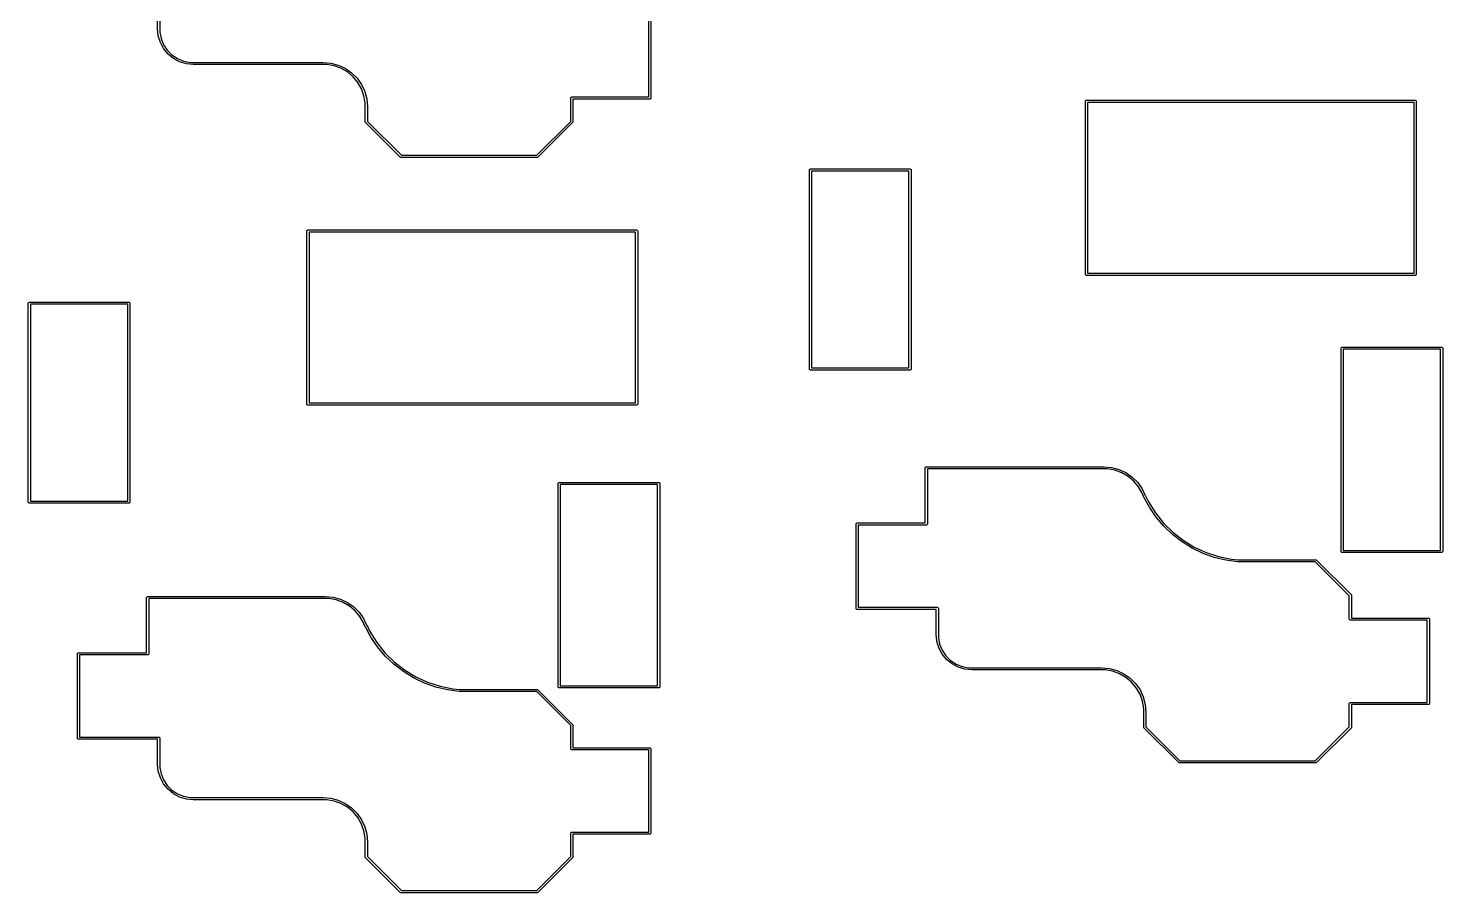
# Model space of a CAD drawing. Extents: x 52 to 190, y -126 to -40.
# Drawn here: x 98.3 to 131, y -92.29 to -72.3 of the extents above; entities that cross this region are included whole.
import ezdxf

# ---------------------------------------------------------------- set-up
doc = ezdxf.new("R2010")
doc.units = 0
doc.layers.add('BLACK', color=7, linetype='CONTINUOUS')

msp = doc.modelspace()

# ---------------------------------------------------------------- linework, layer by layer
at = {"layer": 'BLACK', "linetype": 'CONTINUOUS'}
for p, q in [((101.289428, -72.313326), (101.289428, -71.738326)), ((101.339428, -71.713326), (101.339428, -72.313326)), ((112.643428, -73.888326), (112.643428, -71.988326)), ((112.693428, -71.963326), (112.693428, -73.913326)), ((101.305232, -72.474281), (101.289374, -72.313327)), ((101.289374, -72.313327), (101.289428, -72.313327)), ((101.289428, -72.313327), (101.289428, -72.313326)), ((101.352186, -72.629049), (101.305232, -72.474281)), ((101.339428, -72.313326), (101.339374, -72.313597)), ((101.339374, -72.313597), (101.339377, -72.389659)), ((101.339377, -72.389659), (101.369165, -72.539391)), ((101.369165, -72.539391), (101.427593, -72.680435)), ((101.428431, -72.771683), (101.352186, -72.629049)), ((101.427593, -72.680435), (101.512415, -72.80737)), ((101.531038, -72.896701), (101.428431, -72.771683)), ((101.512415, -72.80737), (101.62037, -72.915319)), ((101.656063, -72.9993), (101.531038, -72.896701)), ((101.62037, -72.915319), (101.747311, -73.000132)), ((101.798702, -73.075535), (101.656063, -72.9993)), ((101.747311, -73.000132), (101.888359, -73.05855)), ((101.953473, -73.122479), (101.798702, -73.075535)), ((101.888359, -73.05855), (102.038094, -73.088329)), ((102.114427, -73.138325), (101.953473, -73.122479)), ((102.038094, -73.088329), (102.114427, -73.088326)), ((102.114427, -73.088326), (102.114428, -73.088326)), ((102.114428, -73.138326), (102.114427, -73.138325)), ((102.114428, -73.088326), (105.114428, -73.088326)), ((102.114429, -73.138326), (102.114428, -73.138326)), ((105.114427, -73.138326), (102.114429, -73.138326)), ((105.199726, -73.138329), (105.114427, -73.138326)), ((105.114428, -73.088326), (105.114429, -73.088326)), ((105.114429, -73.088326), (105.292413, -73.103903)), ((105.367732, -73.167957), (105.199726, -73.138329)), ((105.292413, -73.103903), (105.464988, -73.150149)), ((105.52804, -73.22631), (105.367732, -73.167957)), ((105.464988, -73.150149), (105.626911, -73.22566)), ((105.67578, -73.311613), (105.52804, -73.22631)), ((105.626911, -73.22566), (105.773262, -73.328142)), ((105.806463, -73.421275), (105.67578, -73.311613)), ((105.773262, -73.328142), (105.899593, -73.454481)), ((105.916117, -73.551963), (105.806463, -73.421275)), ((105.899593, -73.454481), (106.002067, -73.600837)), ((106.001413, -73.699708), (105.916117, -73.551963)), ((106.059756, -73.860019), (106.001413, -73.699708)), ((106.002067, -73.600837), (106.07757, -73.762764)), ((106.089376, -74.028026), (106.059756, -73.860019)), ((106.07757, -73.762764), (106.123807, -73.935342)), ((110.841331, -73.903759), (110.854861, -73.890229)), ((110.854861, -73.890229), (110.864428, -73.888326)), ((110.864428, -73.888326), (112.643428, -73.888326)), ((106.089374, -74.113325), (106.089376, -74.028026)), ((106.089428, -74.113325), (106.089374, -74.113325)), ((106.089428, -74.113326), (106.089428, -74.113325)), ((106.089428, -74.463326), (106.089428, -74.113326)), ((106.123807, -73.935342), (106.139331, -74.11284)), ((106.139331, -74.11284), (106.139428, -74.113326)), ((106.139428, -74.113326), (106.139428, -74.45297)), ((110.839428, -73.913326), (110.841331, -73.903759)), ((110.839428, -74.45297), (110.839428, -73.913326)), ((112.668428, -73.938326), (110.889428, -73.938326)), ((110.889428, -73.938326), (110.889428, -74.463326)), ((112.677995, -73.936423), (112.668428, -73.938326)), ((112.691525, -73.922893), (112.677995, -73.936423)), ((112.693428, -73.913326), (112.691525, -73.922893)), ((122.739428, -73.988327), (122.741331, -73.97876)), ((122.739428, -77.988327), (122.739428, -73.988327)), ((122.741331, -73.97876), (122.754861, -73.96523)), ((122.754861, -73.96523), (122.764428, -73.963327)), ((122.764428, -73.963327), (130.364428, -73.963327)), ((122.789428, -74.013327), (122.789428, -77.963327)), ((130.339428, -74.013327), (122.789428, -74.013327)), ((130.339428, -77.963327), (130.339428, -74.013327)), ((130.364428, -73.963327), (130.373995, -73.96523)), ((130.373995, -73.96523), (130.387525, -73.97876)), ((130.387525, -73.97876), (130.389428, -73.988327)), ((130.389428, -73.988327), (130.389428, -77.988327)), ((106.091331, -74.472893), (106.089428, -74.463326)), ((106.09675, -74.481004), (106.091331, -74.472893)), ((106.89675, -75.281004), (106.09675, -74.481004)), ((106.139428, -74.45297), (106.924784, -75.238326)), ((110.054072, -75.238326), (110.839428, -74.45297)), ((110.882106, -74.481004), (110.082106, -75.281004)), ((110.887525, -74.472893), (110.882106, -74.481004)), ((110.889428, -74.463326), (110.887525, -74.472893)), ((106.904861, -75.286423), (106.89675, -75.281004)), ((106.914428, -75.288326), (106.904861, -75.286423)), ((110.064428, -75.288326), (106.914428, -75.288326)), ((106.924784, -75.238326), (110.054072, -75.238326)), ((110.073995, -75.286423), (110.064428, -75.288326)), ((110.082106, -75.281004), (110.073995, -75.286423)), ((116.359428, -75.578326), (116.361331, -75.568759)), ((116.359428, -80.178326), (116.359428, -75.578326)), ((116.361331, -75.568759), (116.374861, -75.555229)), ((116.374861, -75.555229), (116.384428, -75.553326)), ((116.384428, -75.553326), (118.684428, -75.553326)), ((116.409428, -75.603326), (116.409428, -80.153326)), ((118.659428, -75.603326), (116.409428, -75.603326)), ((118.659428, -80.153326), (118.659428, -75.603326)), ((118.684428, -75.553326), (118.693995, -75.555229)), ((118.693995, -75.555229), (118.707525, -75.568759)), ((118.707525, -75.568759), (118.709428, -75.578326)), ((118.709428, -75.578326), (118.709428, -80.178326)), ((104.739428, -76.988327), (104.741331, -76.97876)), ((104.739428, -80.988327), (104.739428, -76.988327)), ((104.741331, -76.97876), (104.754861, -76.96523)), ((104.754861, -76.96523), (104.764428, -76.963327)), ((104.764428, -76.963327), (112.364428, -76.963327)), ((104.789428, -77.013327), (104.789428, -80.963327)), ((112.339428, -77.013327), (104.789428, -77.013327)), ((112.339428, -80.963327), (112.339428, -77.013327)), ((112.364428, -76.963327), (112.373995, -76.96523)), ((112.373995, -76.96523), (112.387525, -76.97876)), ((112.387525, -76.97876), (112.389428, -76.988327)), ((112.389428, -76.988327), (112.389428, -80.988327)), ((122.741331, -77.997894), (122.739428, -77.988327)), ((122.754861, -78.011424), (122.741331, -77.997894)), ((122.764428, -78.013327), (122.754861, -78.011424)), ((130.364428, -78.013327), (122.764428, -78.013327)), ((122.789428, -77.963327), (130.339428, -77.963327)), ((130.373995, -78.011424), (130.364428, -78.013327)), ((130.387525, -77.997894), (130.373995, -78.011424)), ((130.389428, -77.988327), (130.387525, -77.997894)), ((98.299428, -78.658326), (98.301331, -78.648759)), ((98.299428, -83.258326), (98.299428, -78.658326)), ((98.301331, -78.648759), (98.314861, -78.635229)), ((98.314861, -78.635229), (98.324428, -78.633326)), ((98.324428, -78.633326), (100.624428, -78.633326)), ((98.349428, -78.683326), (98.349428, -83.233326)), ((100.599428, -78.683326), (98.349428, -78.683326)), ((100.599428, -83.233326), (100.599428, -78.683326)), ((100.624428, -78.633326), (100.633995, -78.635229)), ((100.633995, -78.635229), (100.647525, -78.648759)), ((100.647525, -78.648759), (100.649428, -78.658326)), ((100.649428, -78.658326), (100.649428, -83.258326)), ((128.649428, -79.698326), (128.651331, -79.688759)), ((128.649428, -84.398326), (128.649428, -79.698326)), ((128.651331, -79.688759), (128.664861, -79.675229)), ((128.664861, -79.675229), (128.674428, -79.673326)), ((128.674428, -79.673326), (130.974428, -79.673326)), ((128.699428, -79.723326), (128.699428, -84.373326)), ((130.949428, -79.723326), (128.699428, -79.723326)), ((130.949428, -84.373326), (130.949428, -79.723326)), ((130.974428, -79.673326), (130.983995, -79.675229)), ((130.983995, -79.675229), (130.997525, -79.688759)), ((130.997525, -79.688759), (130.999428, -79.698326)), ((130.999428, -79.698326), (130.999428, -84.398326)), ((116.361331, -80.187893), (116.359428, -80.178326)), ((116.374861, -80.201423), (116.361331, -80.187893)), ((116.384428, -80.203326), (116.374861, -80.201423)), ((118.684428, -80.203326), (116.384428, -80.203326)), ((116.409428, -80.153326), (118.659428, -80.153326)), ((118.693995, -80.201423), (118.684428, -80.203326)), ((118.707525, -80.187893), (118.693995, -80.201423)), ((118.709428, -80.178326), (118.707525, -80.187893)), ((104.741331, -80.997894), (104.739428, -80.988327)), ((104.754861, -81.011424), (104.741331, -80.997894)), ((104.764428, -81.013327), (104.754861, -81.011424)), ((112.364428, -81.013327), (104.764428, -81.013327)), ((104.789428, -80.963327), (112.339428, -80.963327)), ((112.373995, -81.011424), (112.364428, -81.013327)), ((112.387525, -80.997894), (112.373995, -81.011424)), ((112.389428, -80.988327), (112.387525, -80.997894)), ((119.035428, -82.463326), (119.037331, -82.453759)), ((119.035428, -83.163326), (119.035428, -82.463326)), ((119.037331, -82.453759), (119.050861, -82.440229)), ((119.050861, -82.440229), (119.060428, -82.438326)), ((119.060428, -82.438326), (123.164428, -82.438326)), ((119.085428, -82.488326), (119.085428, -83.163326)), ((123.164427, -82.488326), (119.085428, -82.488326)), ((123.249727, -82.488329), (123.164427, -82.488326)), ((123.164428, -82.438326), (123.164429, -82.438326)), ((123.164429, -82.438326), (123.342414, -82.453903)), ((123.417733, -82.517958), (123.249727, -82.488329)), ((123.342414, -82.453903), (123.51499, -82.50015)), ((123.578042, -82.576311), (123.417733, -82.517958)), ((123.51499, -82.50015), (123.676914, -82.575662)), ((123.725783, -82.661615), (123.578042, -82.576311)), ((123.676914, -82.575662), (123.823265, -82.678145)), ((123.856466, -82.771278), (123.725783, -82.661615)), ((123.823265, -82.678145), (123.949597, -82.804485)), ((110.549428, -82.828326), (110.551331, -82.818759)), ((110.549428, -87.528326), (110.549428, -82.828326)), ((110.551331, -82.818759), (110.564861, -82.805229)), ((110.564861, -82.805229), (110.574428, -82.803326)), ((110.574428, -82.803326), (112.874428, -82.803326)), ((110.599428, -82.853326), (110.599428, -87.503326)), ((112.849428, -82.853326), (110.599428, -82.853326)), ((112.849428, -87.503326), (112.849428, -82.853326)), ((112.874428, -82.803326), (112.883995, -82.805229)), ((112.883995, -82.805229), (112.897525, -82.818759)), ((112.897525, -82.818759), (112.899428, -82.828326)), ((112.899428, -82.828326), (112.899428, -87.528326)), ((123.966121, -82.901968), (123.856466, -82.771278)), ((123.949597, -82.804485), (124.052071, -82.950843)), ((124.051416, -83.049714), (123.966121, -82.901968)), ((124.080587, -83.129871), (124.051416, -83.049714)), ((124.052071, -82.950843), (124.121621, -83.100007)), ((98.301331, -83.267893), (98.299428, -83.258326)), ((98.314861, -83.281423), (98.301331, -83.267893)), ((98.324428, -83.283326), (98.314861, -83.281423)), ((100.624428, -83.283326), (98.324428, -83.283326)), ((98.349428, -83.233326), (100.599428, -83.233326)), ((100.633995, -83.281423), (100.624428, -83.283326)), ((100.647525, -83.267893), (100.633995, -83.281423)), ((100.649428, -83.258326), (100.647525, -83.267893)), ((119.035428, -83.738326), (119.035428, -83.163326)), ((119.085428, -83.163326), (119.085428, -83.763326)), ((124.080628, -83.129856), (124.080587, -83.129871)), ((124.09014, -83.142031), (124.080628, -83.129856)), ((124.092188, -83.142618), (124.09014, -83.142031)), ((124.217955, -83.375688), (124.092188, -83.142618)), ((124.121621, -83.100007), (124.131575, -83.11055)), ((124.131575, -83.11055), (124.131612, -83.110533)), ((124.131612, -83.110533), (124.196353, -83.247178)), ((124.196353, -83.247178), (124.356662, -83.503604)), ((124.374198, -83.604374), (124.217955, -83.375688)), ((124.356662, -83.503604), (124.545611, -83.739722)), ((124.553454, -83.815507), (124.374198, -83.604374)), ((117.435428, -83.763326), (117.437331, -83.753759)), ((117.435428, -85.713326), (117.435428, -83.763326)), ((117.437331, -83.753759), (117.450861, -83.740229)), ((117.450861, -83.740229), (117.460428, -83.738326)), ((117.460428, -83.738326), (119.035428, -83.738326)), ((119.060428, -83.788326), (117.485428, -83.788326)), ((117.485428, -83.788326), (117.485428, -85.688326)), ((119.069995, -83.786423), (119.060428, -83.788326)), ((119.083525, -83.772893), (119.069995, -83.786423)), ((119.085428, -83.763326), (119.083525, -83.772893)), ((124.545611, -83.739722), (124.760654, -83.952349)), ((124.753763, -84.006781), (124.553454, -83.815507)), ((124.97294, -84.176107), (124.753763, -84.006781)), ((124.760654, -83.952349), (124.998891, -84.138619)), ((125.20859, -84.321635), (124.97294, -84.176107)), ((124.998891, -84.138619), (125.257111, -84.296022)), ((125.45814, -84.441778), (125.20859, -84.321635)), ((125.257111, -84.296022), (125.531834, -84.422437)), ((125.718866, -84.535223), (125.45814, -84.441778)), ((125.531834, -84.422437), (125.819358, -84.516158)), ((125.987919, -84.600949), (125.718866, -84.535223)), ((125.819358, -84.516158), (126.115806, -84.575923)), ((126.262362, -84.638239), (125.987919, -84.600949)), ((126.115806, -84.575923), (126.265482, -84.588326)), ((126.263107, -84.638063), (126.262362, -84.638239)), ((126.264428, -84.638326), (126.263107, -84.638063)), ((128.054072, -84.638326), (126.264428, -84.638326)), ((126.265482, -84.588326), (128.064428, -84.588326)), ((128.839428, -85.423682), (128.054072, -84.638326)), ((128.064428, -84.588326), (128.073995, -84.590229)), ((128.073995, -84.590229), (128.082106, -84.595648)), ((128.082106, -84.595648), (128.882106, -85.395648)), ((128.651331, -84.407893), (128.649428, -84.398326)), ((128.664861, -84.421423), (128.651331, -84.407893)), ((128.674428, -84.423326), (128.664861, -84.421423)), ((130.974428, -84.423326), (128.674428, -84.423326)), ((128.699428, -84.373326), (130.949428, -84.373326)), ((130.983995, -84.421423), (130.974428, -84.423326)), ((130.997525, -84.407893), (130.983995, -84.421423)), ((130.999428, -84.398326), (130.997525, -84.407893)), ((101.035428, -85.463326), (101.037331, -85.453759)), ((101.035428, -86.163326), (101.035428, -85.463326)), ((101.037331, -85.453759), (101.050861, -85.440229)), ((101.050861, -85.440229), (101.060428, -85.438326)), ((101.060428, -85.438326), (105.164428, -85.438326)), ((101.085428, -85.488326), (101.085428, -86.163326)), ((105.164427, -85.488326), (101.085428, -85.488326)), ((105.249727, -85.488329), (105.164427, -85.488326)), ((105.164428, -85.438326), (105.164429, -85.438326)), ((105.164429, -85.438326), (105.342414, -85.453903)), ((105.417733, -85.517958), (105.249727, -85.488329)), ((105.342414, -85.453903), (105.51499, -85.50015)), ((105.578042, -85.576311), (105.417733, -85.517958)), ((105.51499, -85.50015), (105.676914, -85.575662)), ((105.725783, -85.661615), (105.578042, -85.576311)), ((105.676914, -85.575662), (105.823265, -85.678145)), ((105.856466, -85.771278), (105.725783, -85.661615)), ((128.839428, -85.963326), (128.839428, -85.423682)), ((128.882106, -85.395648), (128.887525, -85.403759)), ((128.887525, -85.403759), (128.889428, -85.413326)), ((128.889428, -85.413326), (128.889428, -85.938326)), ((105.823265, -85.678145), (105.949597, -85.804485)), ((105.966121, -85.901968), (105.856466, -85.771278)), ((105.949597, -85.804485), (106.052071, -85.950843)), ((106.051416, -86.049714), (105.966121, -85.901968)), ((106.052071, -85.950843), (106.121621, -86.100007)), ((117.437331, -85.722893), (117.435428, -85.713326)), ((117.450861, -85.736423), (117.437331, -85.722893)), ((117.460428, -85.738326), (117.450861, -85.736423)), ((119.289428, -85.738326), (117.460428, -85.738326)), ((117.485428, -85.688326), (119.314428, -85.688326)), ((119.289428, -86.313326), (119.289428, -85.738326)), ((119.314428, -85.688326), (119.323995, -85.690229)), ((119.323995, -85.690229), (119.337525, -85.703759)), ((119.337525, -85.703759), (119.339428, -85.713326)), ((119.339428, -85.713326), (119.339428, -86.313326)), ((128.841331, -85.972893), (128.839428, -85.963326)), ((128.854861, -85.986423), (128.841331, -85.972893)), ((128.864428, -85.988326), (128.854861, -85.986423)), ((130.643428, -85.988326), (128.864428, -85.988326)), ((128.889428, -85.938326), (130.668428, -85.938326)), ((130.643428, -87.888326), (130.643428, -85.988326)), ((130.668428, -85.938326), (130.677995, -85.940229)), ((130.677995, -85.940229), (130.691525, -85.953759)), ((130.691525, -85.953759), (130.693428, -85.963326)), ((130.693428, -85.963326), (130.693428, -87.913326)), ((101.035428, -86.738326), (101.035428, -86.163326)), ((101.085428, -86.163326), (101.085428, -86.763326)), ((106.080587, -86.129871), (106.051416, -86.049714)), ((106.080628, -86.129856), (106.080587, -86.129871)), ((106.09014, -86.142031), (106.080628, -86.129856)), ((106.092188, -86.142618), (106.09014, -86.142031)), ((106.217955, -86.375688), (106.092188, -86.142618)), ((106.121621, -86.100007), (106.131575, -86.11055)), ((106.131575, -86.11055), (106.131612, -86.110533)), ((106.131612, -86.110533), (106.196353, -86.247178)), ((106.196353, -86.247178), (106.356662, -86.503604)), ((119.305232, -86.474281), (119.289374, -86.313327)), ((119.289374, -86.313327), (119.289428, -86.313327)), ((119.289428, -86.313327), (119.289428, -86.313326)), ((119.339428, -86.313326), (119.339374, -86.313597)), ((119.339374, -86.313597), (119.339377, -86.389659)), ((106.374198, -86.604374), (106.217955, -86.375688)), ((106.356662, -86.503604), (106.545611, -86.739722)), ((106.553454, -86.815507), (106.374198, -86.604374)), ((119.352186, -86.629049), (119.305232, -86.474281)), ((119.339377, -86.389659), (119.369165, -86.539391)), ((119.428431, -86.771683), (119.352186, -86.629049)), ((119.369165, -86.539391), (119.427593, -86.680435)), ((99.435428, -86.763326), (99.437331, -86.753759)), ((99.435428, -88.713326), (99.435428, -86.763326)), ((99.437331, -86.753759), (99.450861, -86.740229)), ((99.450861, -86.740229), (99.460428, -86.738326)), ((99.460428, -86.738326), (101.035428, -86.738326)), ((101.060428, -86.788326), (99.485428, -86.788326)), ((99.485428, -86.788326), (99.485428, -88.688326)), ((101.069995, -86.786423), (101.060428, -86.788326)), ((101.083525, -86.772893), (101.069995, -86.786423)), ((101.085428, -86.763326), (101.083525, -86.772893)), ((106.545611, -86.739722), (106.760654, -86.952349)), ((106.753763, -87.006781), (106.553454, -86.815507)), ((106.760654, -86.952349), (106.998891, -87.138619)), ((119.427593, -86.680435), (119.512415, -86.80737)), ((119.531038, -86.896701), (119.428431, -86.771683)), ((119.512415, -86.80737), (119.62037, -86.915319)), ((119.656063, -86.9993), (119.531038, -86.896701)), ((119.62037, -86.915319), (119.747311, -87.000132)), ((106.97294, -87.176107), (106.753763, -87.006781)), ((107.20859, -87.321635), (106.97294, -87.176107)), ((106.998891, -87.138619), (107.257111, -87.296022)), ((107.257111, -87.296022), (107.531834, -87.422437)), ((119.798702, -87.075535), (119.656063, -86.9993)), ((119.747311, -87.000132), (119.888359, -87.05855)), ((119.953473, -87.122479), (119.798702, -87.075535)), ((119.888359, -87.05855), (120.038094, -87.088329)), ((120.114427, -87.138325), (119.953473, -87.122479)), ((120.038094, -87.088329), (120.114427, -87.088326)), ((120.114427, -87.088326), (120.114428, -87.088326)), ((120.114428, -87.138326), (120.114427, -87.138325)), ((120.114428, -87.088326), (123.114428, -87.088326)), ((120.114429, -87.138326), (120.114428, -87.138326)), ((123.114427, -87.138326), (120.114429, -87.138326)), ((123.199726, -87.138329), (123.114427, -87.138326)), ((123.114428, -87.088326), (123.114429, -87.088326)), ((123.114429, -87.088326), (123.292413, -87.103903)), ((123.367732, -87.167957), (123.199726, -87.138329)), ((123.292413, -87.103903), (123.464988, -87.150149)), ((123.52804, -87.22631), (123.367732, -87.167957)), ((123.464988, -87.150149), (123.626911, -87.22566)), ((123.67578, -87.311613), (123.52804, -87.22631)), ((123.626911, -87.22566), (123.773262, -87.328142)), ((107.45814, -87.441778), (107.20859, -87.321635)), ((107.718866, -87.535223), (107.45814, -87.441778)), ((107.531834, -87.422437), (107.819358, -87.516158)), ((107.987919, -87.600949), (107.718866, -87.535223)), ((107.819358, -87.516158), (108.115806, -87.575923)), ((108.262362, -87.638239), (107.987919, -87.600949)), ((108.115806, -87.575923), (108.265482, -87.588326)), ((108.265482, -87.588326), (110.064428, -87.588326)), ((110.064428, -87.588326), (110.073995, -87.590229)), ((110.073995, -87.590229), (110.082106, -87.595648)), ((110.082106, -87.595648), (110.882106, -88.395648)), ((110.551331, -87.537893), (110.549428, -87.528326)), ((110.564861, -87.551423), (110.551331, -87.537893)), ((110.574428, -87.553326), (110.564861, -87.551423)), ((112.874428, -87.553326), (110.574428, -87.553326)), ((110.599428, -87.503326), (112.849428, -87.503326)), ((112.883995, -87.551423), (112.874428, -87.553326)), ((112.897525, -87.537893), (112.883995, -87.551423)), ((112.899428, -87.528326), (112.897525, -87.537893)), ((123.806463, -87.421275), (123.67578, -87.311613)), ((123.773262, -87.328142), (123.899593, -87.454481)), ((123.916117, -87.551963), (123.806463, -87.421275)), ((123.899593, -87.454481), (124.002067, -87.600837)), ((124.001413, -87.699708), (123.916117, -87.551963)), ((124.002067, -87.600837), (124.07757, -87.762764)), ((108.263107, -87.638063), (108.262362, -87.638239)), ((108.264428, -87.638326), (108.263107, -87.638063)), ((110.054072, -87.638326), (108.264428, -87.638326)), ((110.839428, -88.423682), (110.054072, -87.638326)), ((124.059756, -87.860019), (124.001413, -87.699708)), ((124.089376, -88.028026), (124.059756, -87.860019)), ((124.07757, -87.762764), (124.123807, -87.935342)), ((124.123807, -87.935342), (124.139331, -88.11284)), ((128.839428, -87.913326), (128.841331, -87.903759)), ((128.839428, -88.45297), (128.839428, -87.913326)), ((128.841331, -87.903759), (128.854861, -87.890229)), ((128.854861, -87.890229), (128.864428, -87.888326)), ((128.864428, -87.888326), (130.643428, -87.888326)), ((130.668428, -87.938326), (128.889428, -87.938326)), ((128.889428, -87.938326), (128.889428, -88.463326)), ((130.677995, -87.936423), (130.668428, -87.938326)), ((130.691525, -87.922893), (130.677995, -87.936423)), ((130.693428, -87.913326), (130.691525, -87.922893)), ((124.089374, -88.113325), (124.089376, -88.028026)), ((124.089428, -88.113325), (124.089374, -88.113325)), ((124.089428, -88.113326), (124.089428, -88.113325)), ((124.089428, -88.463326), (124.089428, -88.113326)), ((124.139331, -88.11284), (124.139428, -88.113326)), ((124.139428, -88.113326), (124.139428, -88.45297)), ((110.839428, -88.963326), (110.839428, -88.423682)), ((110.882106, -88.395648), (110.887525, -88.403759)), ((110.887525, -88.403759), (110.889428, -88.413326)), ((110.889428, -88.413326), (110.889428, -88.938326)), ((124.091331, -88.472893), (124.089428, -88.463326)), ((124.09675, -88.481004), (124.091331, -88.472893)), ((124.89675, -89.281004), (124.09675, -88.481004)), ((124.139428, -88.45297), (124.924784, -89.238326)), ((128.054072, -89.238326), (128.839428, -88.45297)), ((128.882106, -88.481004), (128.082106, -89.281004)), ((128.887525, -88.472893), (128.882106, -88.481004)), ((128.889428, -88.463326), (128.887525, -88.472893)), ((99.437331, -88.722893), (99.435428, -88.713326)), ((99.450861, -88.736423), (99.437331, -88.722893)), ((99.460428, -88.738326), (99.450861, -88.736423)), ((101.289428, -88.738326), (99.460428, -88.738326)), ((99.485428, -88.688326), (101.314428, -88.688326)), ((101.289428, -89.313326), (101.289428, -88.738326)), ((101.314428, -88.688326), (101.323995, -88.690229)), ((101.323995, -88.690229), (101.337525, -88.703759)), ((101.337525, -88.703759), (101.339428, -88.713326)), ((101.339428, -88.713326), (101.339428, -89.313326)), ((110.889428, -88.938326), (112.668428, -88.938326)), ((112.668428, -88.938326), (112.677995, -88.940229)), ((112.677995, -88.940229), (112.691525, -88.953759)), ((110.841331, -88.972893), (110.839428, -88.963326)), ((110.854861, -88.986423), (110.841331, -88.972893)), ((110.864428, -88.988326), (110.854861, -88.986423)), ((112.643428, -88.988326), (110.864428, -88.988326)), ((112.643428, -90.888326), (112.643428, -88.988326)), ((112.691525, -88.953759), (112.693428, -88.963326)), ((112.693428, -88.963326), (112.693428, -90.913326)), ((124.924784, -89.238326), (128.054072, -89.238326)), ((101.305232, -89.474281), (101.289374, -89.313327)), ((101.289374, -89.313327), (101.289428, -89.313327)), ((101.289428, -89.313327), (101.289428, -89.313326)), ((101.352186, -89.629049), (101.305232, -89.474281)), ((101.339428, -89.313326), (101.339374, -89.313597)), ((101.339374, -89.313597), (101.339377, -89.389659)), ((101.339377, -89.389659), (101.369165, -89.539391)), ((101.369165, -89.539391), (101.427593, -89.680435)), ((124.904861, -89.286423), (124.89675, -89.281004)), ((124.914428, -89.288326), (124.904861, -89.286423)), ((128.064428, -89.288326), (124.914428, -89.288326)), ((128.073995, -89.286423), (128.064428, -89.288326)), ((128.082106, -89.281004), (128.073995, -89.286423)), ((101.428431, -89.771683), (101.352186, -89.629049)), ((101.427593, -89.680435), (101.512415, -89.80737)), ((101.531038, -89.896701), (101.428431, -89.771683)), ((101.512415, -89.80737), (101.62037, -89.915319)), ((101.656063, -89.9993), (101.531038, -89.896701)), ((101.62037, -89.915319), (101.747311, -90.000132)), ((101.798702, -90.075535), (101.656063, -89.9993)), ((101.747311, -90.000132), (101.888359, -90.05855)), ((101.953473, -90.122479), (101.798702, -90.075535)), ((101.888359, -90.05855), (102.038094, -90.088329)), ((102.114427, -90.138325), (101.953473, -90.122479)), ((102.038094, -90.088329), (102.114427, -90.088326)), ((102.114427, -90.088326), (102.114428, -90.088326)), ((102.114428, -90.138326), (102.114427, -90.138325)), ((102.114428, -90.088326), (105.114428, -90.088326)), ((102.114429, -90.138326), (102.114428, -90.138326)), ((105.114427, -90.138326), (102.114429, -90.138326)), ((105.199726, -90.138329), (105.114427, -90.138326)), ((105.114428, -90.088326), (105.114429, -90.088326)), ((105.114429, -90.088326), (105.292413, -90.103903)), ((105.367732, -90.167957), (105.199726, -90.138329)), ((105.292413, -90.103903), (105.464988, -90.150149)), ((105.52804, -90.22631), (105.367732, -90.167957)), ((105.464988, -90.150149), (105.626911, -90.22566)), ((105.67578, -90.311613), (105.52804, -90.22631)), ((105.626911, -90.22566), (105.773262, -90.328142)), ((105.806463, -90.421275), (105.67578, -90.311613)), ((105.773262, -90.328142), (105.899593, -90.454481)), ((105.916117, -90.551963), (105.806463, -90.421275)), ((105.899593, -90.454481), (106.002067, -90.600837)), ((106.001413, -90.699708), (105.916117, -90.551963)), ((106.059756, -90.860019), (106.001413, -90.699708)), ((106.002067, -90.600837), (106.07757, -90.762764)), ((106.089376, -91.028026), (106.059756, -90.860019)), ((106.07757, -90.762764), (106.123807, -90.935342)), ((110.839428, -90.913326), (110.841331, -90.903759)), ((110.841331, -90.903759), (110.854861, -90.890229)), ((110.854861, -90.890229), (110.864428, -90.888326)), ((110.864428, -90.888326), (112.643428, -90.888326)), ((106.089374, -91.113325), (106.089376, -91.028026)), ((106.089428, -91.113325), (106.089374, -91.113325)), ((106.089428, -91.113326), (106.089428, -91.113325)), ((106.089428, -91.463326), (106.089428, -91.113326)), ((106.123807, -90.935342), (106.139331, -91.11284)), ((106.139331, -91.11284), (106.139428, -91.113326)), ((106.139428, -91.113326), (106.139428, -91.45297)), ((110.839428, -91.45297), (110.839428, -90.913326)), ((112.668428, -90.938326), (110.889428, -90.938326)), ((110.889428, -90.938326), (110.889428, -91.463326)), ((112.677995, -90.936423), (112.668428, -90.938326)), ((112.691525, -90.922893), (112.677995, -90.936423)), ((112.693428, -90.913326), (112.691525, -90.922893)), ((106.091331, -91.472893), (106.089428, -91.463326)), ((106.09675, -91.481004), (106.091331, -91.472893)), ((106.89675, -92.281004), (106.09675, -91.481004)), ((106.139428, -91.45297), (106.924784, -92.238326)), ((110.054072, -92.238326), (110.839428, -91.45297)), ((110.882106, -91.481004), (110.082106, -92.281004)), ((110.887525, -91.472893), (110.882106, -91.481004)), ((110.889428, -91.463326), (110.887525, -91.472893)), ((106.904861, -92.286423), (106.89675, -92.281004)), ((106.914428, -92.288326), (106.904861, -92.286423)), ((110.064428, -92.288326), (106.914428, -92.288326)), ((106.924784, -92.238326), (110.054072, -92.238326)), ((110.073995, -92.286423), (110.064428, -92.288326)), ((110.082106, -92.281004), (110.073995, -92.286423))]:
    msp.add_line(p, q, dxfattribs=at)

doc.saveas('drawing.dxf')
